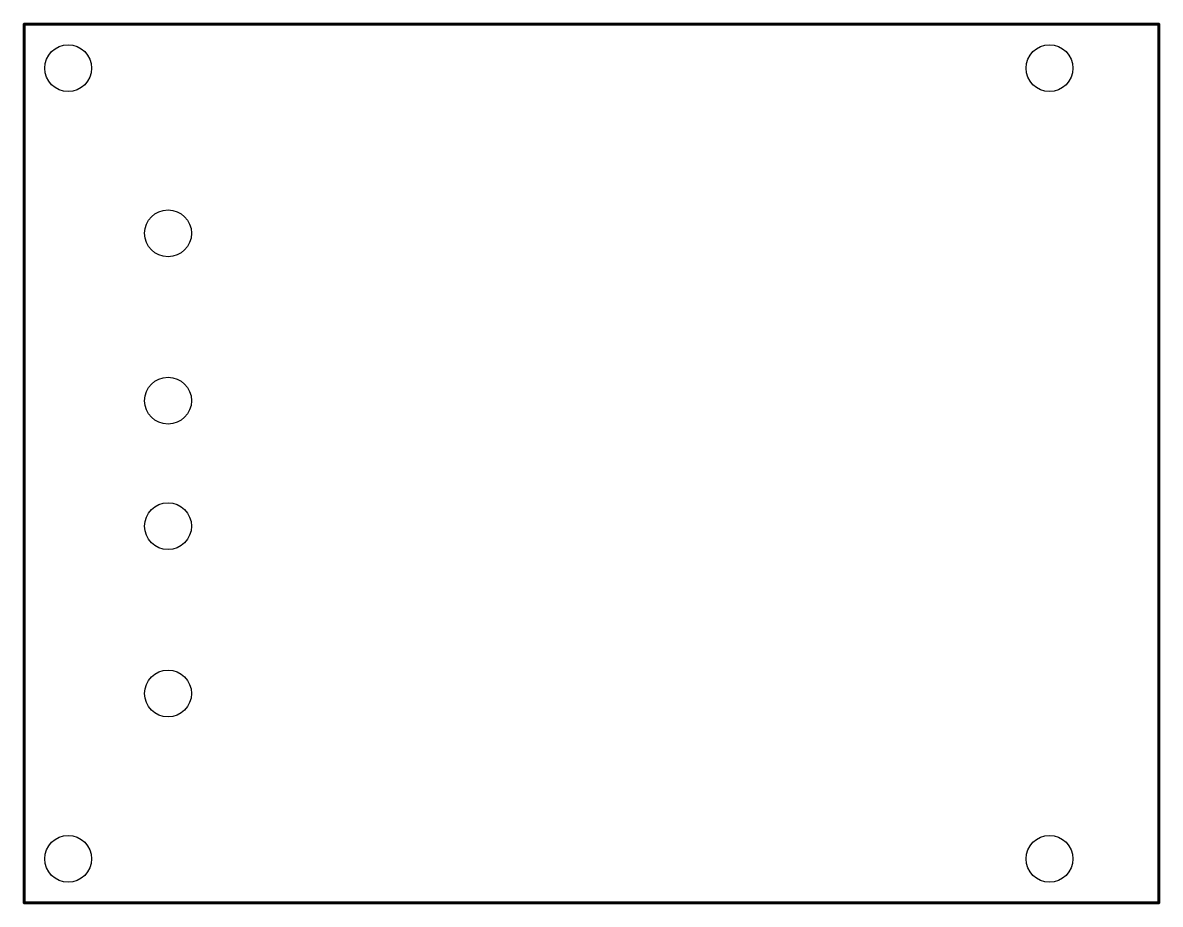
# Model space of a CAD drawing. Extents: x -0.1 to 77.6, y -0.1 to 60.1.
import ezdxf

# ---------------------------------------------------------------- set-up
doc = ezdxf.new("R2010")
doc.units = 0
doc.layers.add('20', color=31, linetype='CONTINUOUS')

msp = doc.modelspace()

# ---------------------------------------------------------------- linework, layer by layer
at = {"layer": '20', "const_width": 0.2}
for points in [[(77.46, 60), (0, 60)], [(0, 60), (0, 0)], [(77.46, 0), (77.46, 60)], [(0, 0), (77.46, 0)]]:
    msp.add_lwpolyline(points, dxfattribs=at)
at = {"layer": '20', "const_width": 0.1}
for points in [[(0, 60.05, 1), (0, 59.95)], [(0.05, 60, 1), (-0.05, 60)], [(77.51, 60, 1), (77.41, 60)], [(77.46, 59.95, 1), (77.46, 60.05)], [(0, 0.05, 1), (0, -0.05)], [(-0.05, 0, 1), (0.05, 0)], [(77.41, 0, 1), (77.51, 0)], [(77.46, -0.05, 1), (77.46, 0.05)]]:
    msp.add_lwpolyline(points, format="xyb", dxfattribs=at)
at = {"layer": '20'}
for centre in [(3, 57), (70, 57), (9.82, 45.72), (9.82, 34.29), (9.82, 25.72), (9.82, 14.29), (3, 3), (70, 3)]:
    msp.add_circle(centre, 1.6, dxfattribs=at)

doc.saveas('drawing.dxf')
